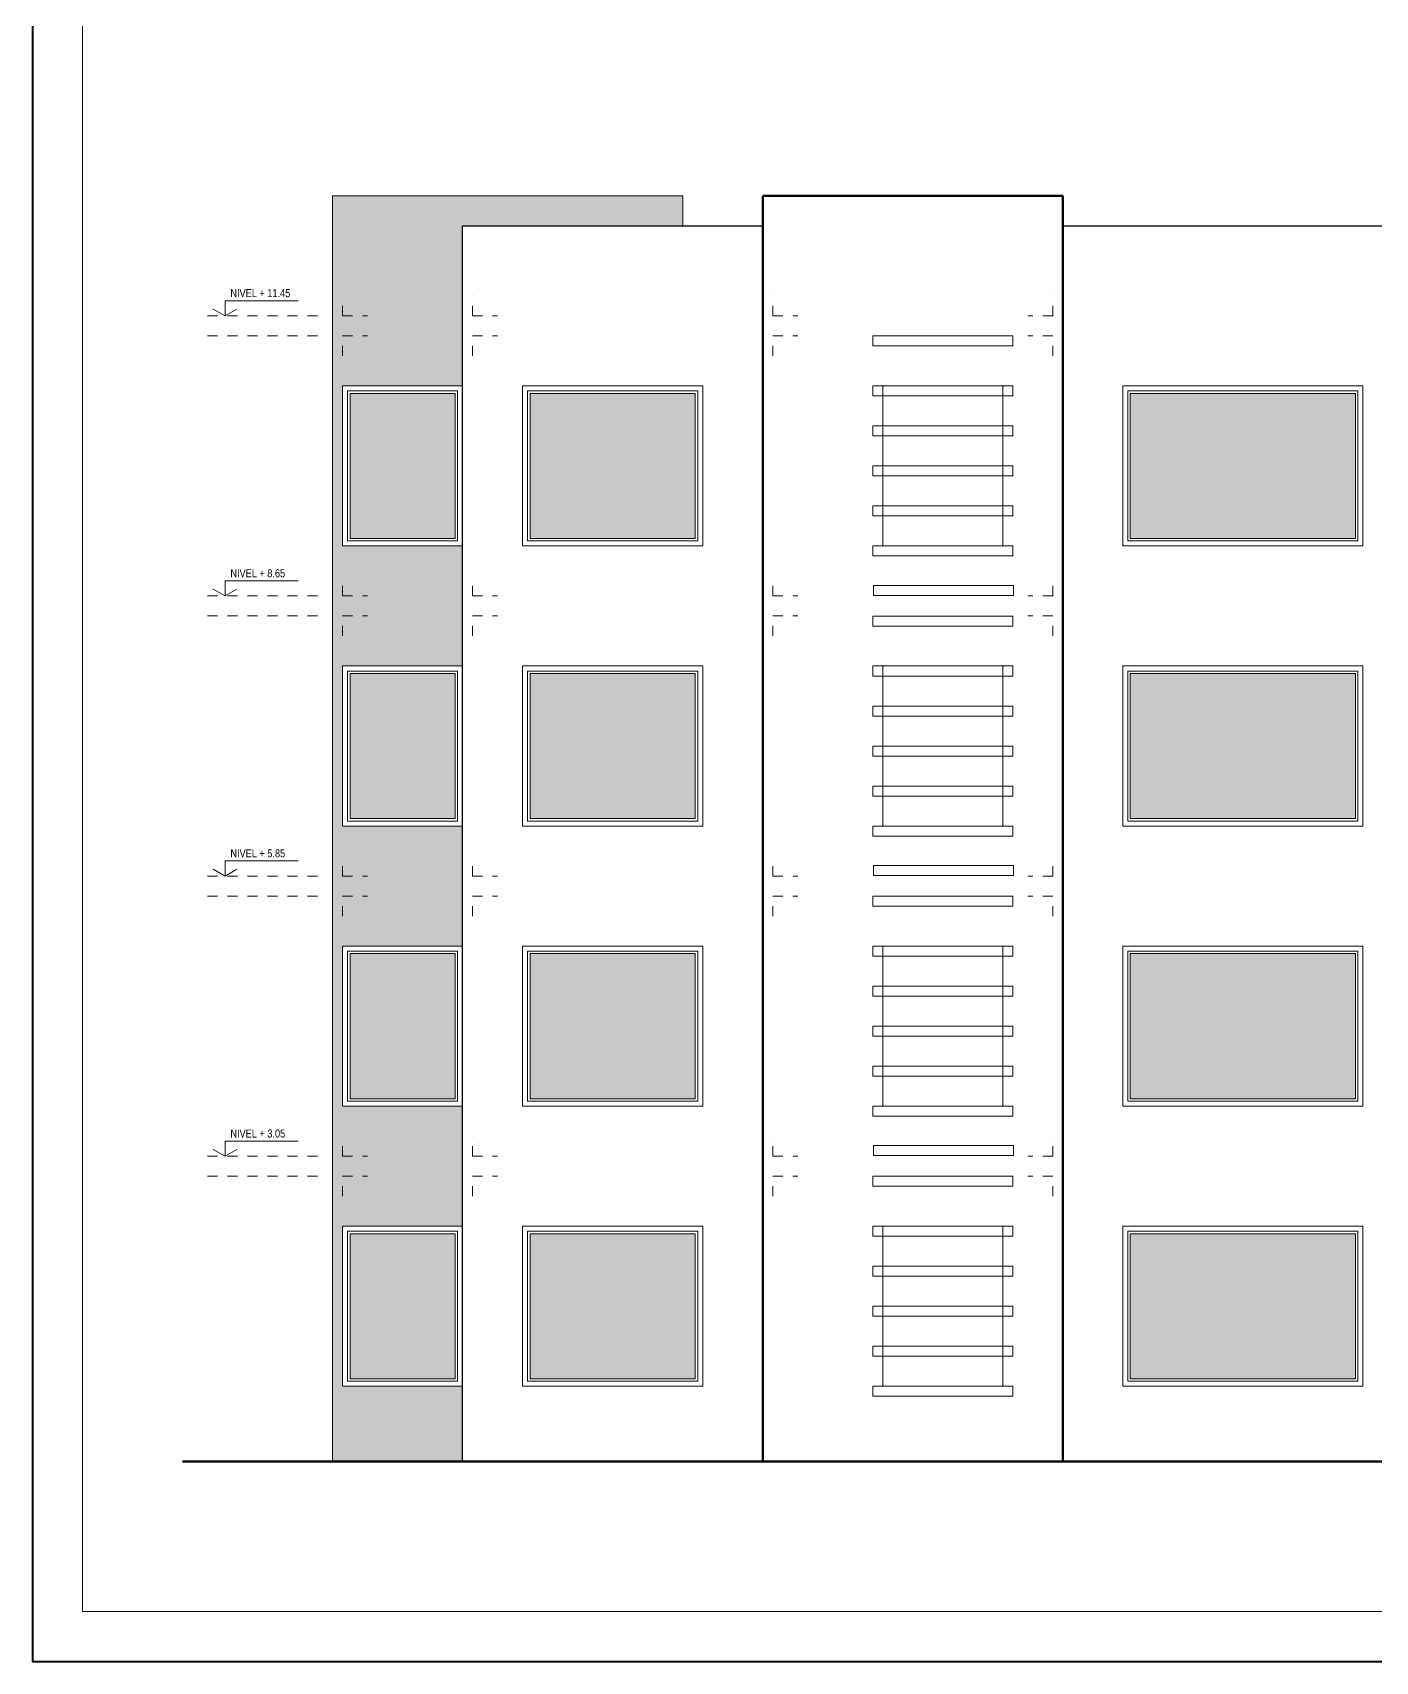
# Model space of a CAD drawing. Header units: inches. Extents: x 155.3 to 248.5, y 20.6 to 88.6.
# Drawn here: x 155.32 to 168.75, y 20.57 to 36.85 of the extents above; entities that cross this region are included whole.
import ezdxf

# ---------------------------------------------------------------- set-up
doc = ezdxf.new("R2010")
doc.units = ezdxf.units.IN
doc.header["$MEASUREMENT"] = 0
doc.linetypes.add('DASHED', pattern=[0.75, 0.5, -0.25])
doc.layers.add('MURO', color=7, linetype='Continuous')
doc.layers.add('TEXTURAS', color=251, linetype='Continuous')
doc.styles.add('ARIAL', font='ARIALN.TTF')

msp = doc.modelspace()

# ---------------------------------------------------------------- hatches: boundary and pattern name
at = {"layer": 'TEXTURAS', "lineweight": 0}
h = msp.add_hatch(dxfattribs=at)
h.set_pattern_fill('AR-CONC', color=252, scale=0.015, style=0, double=1)
h.set_pattern_definition([(50, (158.32442, 22.5682), (0.107589, -0.0094128), [0.01125, -0.12375]), (355, (158.32442, 22.5682), (-0.0208127, 0.1128288), [0.009, -0.099]), (100.4514, (158.33339, 22.56741), (0.0867764, 0.1034159), [0.009561, -0.1051713]), (46.1842, (158.32442, 22.5982), (0.1600862, -0.0248279), [0.016875, -0.185625]), (96.6356, (158.33776, 22.59613), (0.1401994, 0.1461177), [0.0143415, -0.157757]), (351.1842, (158.32442, 22.5982), (0.1401993, 0.1461178), [0.0135, -0.1485]), (21, (158.33942, 22.5907), (0.08953606, -0.06039283), [0.01125, -0.12375]), (326, (158.33942, 22.5907), (0.0364973, 0.1087725), [0.009, -0.099]), (71.4514, (158.34688, 22.58567), (0.1260334, 0.0483796), [0.009561, -0.1051713]), (37.5, (158.32442, 22.5682), (0.00182398, 0.04993408), [0, -0.0978, 0, -0.1005, 0, -0.099375]), (7.5, (158.32442, 22.5682), (0.03946043, 0.05916176), [0, -0.0573, 0, -0.09555, 0, -0.037875]), (327.5, (158.29097, 22.5682), (0.08007337, -0.00338323), [0, -0.0375, 0, -0.117, 0, -0.15525]), (317.5, (158.27597, 22.5682), (0.08747793, 0.01501575), [0, -0.04875, 0, -0.0777, 0, -0.11025])])
h.paths.add_polyline_path([(159.624, 34.918), (161.824, 34.918), (161.824, 35.218), (158.324, 35.218), (158.324, 22.568), (159.624, 22.568), (159.624, 23.318), (158.424, 23.318), (158.424, 24.918), (159.624, 24.918), (159.624, 26.118), (158.424, 26.118), (158.424, 27.718), (159.624, 27.718), (159.624, 28.918), (158.424, 28.918), (158.424, 30.518), (159.624, 30.518), (159.624, 31.718), (158.424, 31.718), (158.424, 33.318), (159.624, 33.318)])
h = msp.add_hatch(color=252, dxfattribs=at)
h.set_gradient(color1=(91, 91, 91), one_color=1, tint=1, name='CYLINDER')
h.paths.add_polyline_path([(159.549, 33.243), (158.499, 33.243), (158.499, 31.793), (159.549, 31.793)])
h = msp.add_hatch(color=252, dxfattribs=at)
h.set_gradient(color1=(91, 91, 91), one_color=1, tint=1, name='CYLINDER')
h.paths.add_polyline_path([(161.949, 31.793), (161.949, 33.243), (160.299, 33.243), (160.299, 31.793)])
h = msp.add_hatch(color=252, dxfattribs=at)
h.set_gradient(color1=(91, 91, 91), one_color=1, tint=1, name='CYLINDER')
h.paths.add_polyline_path([(168.549, 31.793), (168.549, 33.243), (166.299, 33.243), (166.299, 31.793)])
h = msp.add_hatch(color=252, dxfattribs=at)
h.set_gradient(color1=(91, 91, 91), one_color=1, tint=1, name='CYLINDER')
h.paths.add_polyline_path([(159.549, 30.443), (158.499, 30.443), (158.499, 28.993), (159.549, 28.993)])
h = msp.add_hatch(color=252, dxfattribs=at)
h.set_gradient(color1=(91, 91, 91), one_color=1, tint=1, name='CYLINDER')
h.paths.add_polyline_path([(161.949, 28.993), (161.949, 30.443), (160.299, 30.443), (160.299, 28.993)])
h = msp.add_hatch(color=252, dxfattribs=at)
h.set_gradient(color1=(91, 91, 91), one_color=1, tint=1, name='CYLINDER')
h.paths.add_polyline_path([(168.549, 28.993), (168.549, 30.443), (166.299, 30.443), (166.299, 28.993)])
h = msp.add_hatch(color=252, dxfattribs=at)
h.set_gradient(color1=(91, 91, 91), one_color=1, tint=1, name='CYLINDER')
h.paths.add_polyline_path([(159.549, 27.643), (158.499, 27.643), (158.499, 26.193), (159.549, 26.193)])
h = msp.add_hatch(color=252, dxfattribs=at)
h.set_gradient(color1=(91, 91, 91), one_color=1, tint=1, name='CYLINDER')
h.paths.add_polyline_path([(161.949, 26.193), (161.949, 27.643), (160.299, 27.643), (160.299, 26.193)])
h = msp.add_hatch(color=252, dxfattribs=at)
h.set_gradient(color1=(91, 91, 91), one_color=1, tint=1, name='CYLINDER')
h.paths.add_polyline_path([(168.549, 26.193), (168.549, 27.643), (166.299, 27.643), (166.299, 26.193)])
h = msp.add_hatch(color=252, dxfattribs=at)
h.set_gradient(color1=(91, 91, 91), one_color=1, tint=1, name='CYLINDER')
h.paths.add_polyline_path([(159.549, 24.843), (158.499, 24.843), (158.499, 23.393), (159.549, 23.393)])
h = msp.add_hatch(color=252, dxfattribs=at)
h.set_gradient(color1=(91, 91, 91), one_color=1, tint=1, name='CYLINDER')
h.paths.add_polyline_path([(161.949, 23.393), (161.949, 24.843), (160.299, 24.843), (160.299, 23.393)])
h = msp.add_hatch(color=252, dxfattribs=at)
h.set_gradient(color1=(91, 91, 91), one_color=1, tint=1, name='CYLINDER')
h.paths.add_polyline_path([(168.549, 23.393), (168.549, 24.843), (166.299, 24.843), (166.299, 23.393)])

# ---------------------------------------------------------------- linework, layer by layer
at = {"color": 144, "lineweight": 9}
for p, q in [((157.249, 34.018), (157.131, 34.086)), ((157.249, 34.018), (157.249, 34.169)), ((157.249, 34.169), (157.979, 34.169)), ((157.249, 34.018), (157.367, 34.086)), ((157.249, 31.218), (157.131, 31.286)), ((157.249, 31.218), (157.249, 31.369)), ((157.249, 31.369), (157.979, 31.369)), ((157.249, 31.218), (157.367, 31.286)), ((157.249, 28.418), (157.249, 28.569)), ((157.249, 28.569), (157.979, 28.569)), ((157.249, 28.418), (157.131, 28.486)), ((157.249, 28.418), (157.367, 28.486)), ((157.249, 25.618), (157.249, 25.769)), ((157.249, 25.769), (157.979, 25.769)), ((157.249, 25.618), (157.131, 25.686)), ((157.249, 25.618), (157.367, 25.686))]:
    msp.add_line(p, q, dxfattribs=at)
at = {"lineweight": 0}
msp.add_lwpolyline([(155.824, 54.068), (191.077, 54.068), (191.077, 21.068), (155.824, 21.068)], close=True, dxfattribs=at)
at = {"layer": 'MURO', "color": 7, "lineweight": 40}
msp.add_lwpolyline([(196.776, 54.568), (155.324, 54.568), (155.324, 20.568), (196.776, 20.568)], close=True, dxfattribs=at)
at = {"layer": 'TEXTURAS', "color": 252, "lineweight": 18}
for p, q in [((158.324, 22.568), (158.324, 35.218)), ((158.324, 35.218), (161.824, 35.218)), ((161.824, 35.218), (161.824, 34.918))]:
    msp.add_line(p, q, dxfattribs=at)
at = {"layer": 'TEXTURAS', "color": 252, "lineweight": 80}
for p, q in [((162.624, 35.218), (162.624, 22.568)), ((162.624, 35.218), (165.624, 35.218)), ((165.624, 35.218), (165.624, 22.568))]:
    msp.add_line(p, q, dxfattribs=at)
at = {"layer": 'TEXTURAS', "color": 252, "lineweight": 30}
for p, q in [((159.624, 22.568), (159.624, 34.918)), ((159.624, 34.918), (162.624, 34.918)), ((165.624, 34.918), (169.224, 34.918))]:
    msp.add_line(p, q, dxfattribs=at)
at = {"layer": 'TEXTURAS', "color": 252, "linetype": 'DASHED', "lineweight": 0, "ltscale": 0.15}
for p, q in [((158.424, 34.018), (158.424, 34.218)), ((159.724, 34.018), (159.724, 34.218)), ((162.724, 34.018), (162.724, 34.218)), ((165.524, 34.018), (165.524, 34.218)), ((157.074, 34.018), (158.174, 34.018)), ((158.424, 34.018), (158.674, 34.018)), ((159.724, 34.018), (159.974, 34.018)), ((162.724, 34.018), (162.974, 34.018)), ((165.524, 34.018), (165.274, 34.018)), ((157.074, 33.818), (158.174, 33.818)), ((158.424, 33.618), (158.424, 33.818)), ((158.424, 33.818), (158.674, 33.818)), ((159.724, 33.618), (159.724, 33.818)), ((159.724, 33.818), (159.974, 33.818)), ((162.724, 33.618), (162.724, 33.818)), ((162.724, 33.818), (162.974, 33.818)), ((165.524, 33.818), (165.274, 33.818)), ((165.524, 33.618), (165.524, 33.818)), ((158.424, 31.218), (158.424, 31.418)), ((159.724, 31.218), (159.724, 31.418)), ((162.724, 31.218), (162.724, 31.418)), ((165.524, 31.218), (165.524, 31.418)), ((157.074, 31.218), (158.174, 31.218)), ((158.424, 31.218), (158.674, 31.218)), ((159.724, 31.218), (159.974, 31.218)), ((162.724, 31.218), (162.974, 31.218)), ((165.524, 31.218), (165.274, 31.218)), ((157.074, 31.018), (158.174, 31.018)), ((158.424, 30.818), (158.424, 31.018)), ((158.424, 31.018), (158.674, 31.018)), ((159.724, 30.818), (159.724, 31.018)), ((159.724, 31.018), (159.974, 31.018)), ((162.724, 30.818), (162.724, 31.018)), ((162.724, 31.018), (162.974, 31.018)), ((165.524, 31.018), (165.274, 31.018)), ((165.524, 30.818), (165.524, 31.018)), ((158.424, 28.418), (158.424, 28.618)), ((159.724, 28.418), (159.724, 28.618)), ((162.724, 28.418), (162.724, 28.618)), ((165.524, 28.418), (165.524, 28.618)), ((157.074, 28.418), (158.174, 28.418)), ((158.424, 28.418), (158.674, 28.418)), ((159.724, 28.418), (159.974, 28.418)), ((162.724, 28.418), (162.974, 28.418)), ((165.524, 28.418), (165.274, 28.418)), ((157.074, 28.218), (158.174, 28.218)), ((158.424, 28.018), (158.424, 28.218)), ((158.424, 28.218), (158.674, 28.218)), ((159.724, 28.018), (159.724, 28.218)), ((159.724, 28.218), (159.974, 28.218)), ((162.724, 28.018), (162.724, 28.218)), ((162.724, 28.218), (162.974, 28.218)), ((165.524, 28.218), (165.274, 28.218)), ((165.524, 28.018), (165.524, 28.218)), ((158.424, 25.618), (158.424, 25.818)), ((159.724, 25.618), (159.724, 25.818)), ((162.724, 25.618), (162.724, 25.818)), ((165.524, 25.618), (165.524, 25.818)), ((157.074, 25.618), (158.174, 25.618)), ((158.424, 25.618), (158.674, 25.618)), ((159.724, 25.618), (159.974, 25.618)), ((162.724, 25.618), (162.974, 25.618)), ((165.524, 25.618), (165.274, 25.618)), ((157.074, 25.418), (158.174, 25.418)), ((158.424, 25.218), (158.424, 25.418)), ((158.424, 25.418), (158.674, 25.418)), ((159.724, 25.218), (159.724, 25.418)), ((159.724, 25.418), (159.974, 25.418)), ((162.724, 25.218), (162.724, 25.418)), ((162.724, 25.418), (162.974, 25.418)), ((165.524, 25.418), (165.274, 25.418)), ((165.524, 25.218), (165.524, 25.418))]:
    msp.add_line(p, q, dxfattribs=at)
at = {"layer": 'TEXTURAS', "color": 252, "lineweight": 100}
msp.add_line((156.824, 22.568), (190.077, 22.568), dxfattribs=at)
at = {"layer": 'TEXTURAS', "color": 252, "lineweight": 0}
for points in [[(163.724, 33.817), (165.124, 33.817), (165.124, 33.717), (163.724, 33.717)], [(158.424, 33.318), (159.624, 33.318), (159.624, 31.718), (158.424, 31.718)], [(158.474, 33.268), (159.574, 33.268), (159.574, 31.768), (158.474, 31.768)], [(158.499, 33.243), (159.549, 33.243), (159.549, 31.793), (158.499, 31.793)], [(160.224, 33.318), (162.024, 33.318), (162.024, 31.718), (160.224, 31.718)], [(160.274, 33.268), (161.974, 33.268), (161.974, 31.768), (160.274, 31.768)], [(160.299, 33.243), (161.949, 33.243), (161.949, 31.793), (160.299, 31.793)], [(163.724, 33.318), (165.124, 33.318), (165.124, 33.218), (163.724, 33.218)], [(163.824, 33.318), (165.024, 33.318), (165.024, 31.718), (163.824, 31.718)], [(166.224, 33.318), (168.624, 33.318), (168.624, 31.718), (166.224, 31.718)], [(166.274, 33.268), (168.574, 33.268), (168.574, 31.768), (166.274, 31.768)], [(166.299, 33.243), (168.549, 33.243), (168.549, 31.793), (166.299, 31.793)], [(163.724, 32.918), (165.124, 32.918), (165.124, 32.818), (163.724, 32.818)], [(163.724, 32.518), (165.124, 32.518), (165.124, 32.418), (163.724, 32.418)], [(163.724, 32.118), (165.124, 32.118), (165.124, 32.018), (163.724, 32.018)], [(163.724, 31.718), (165.124, 31.718), (165.124, 31.618), (163.724, 31.618)], [(163.732, 31.324), (165.132, 31.324), (165.132, 31.224), (163.732, 31.224)], [(163.724, 31.017), (165.124, 31.017), (165.124, 30.917), (163.724, 30.917)], [(158.424, 30.518), (159.624, 30.518), (159.624, 28.918), (158.424, 28.918)], [(158.474, 30.468), (159.574, 30.468), (159.574, 28.968), (158.474, 28.968)], [(160.224, 30.518), (162.024, 30.518), (162.024, 28.918), (160.224, 28.918)], [(160.274, 30.468), (161.974, 30.468), (161.974, 28.968), (160.274, 28.968)], [(163.724, 30.518), (165.124, 30.518), (165.124, 30.418), (163.724, 30.418)], [(163.824, 30.518), (165.024, 30.518), (165.024, 28.918), (163.824, 28.918)], [(166.224, 30.518), (168.624, 30.518), (168.624, 28.918), (166.224, 28.918)], [(166.274, 30.468), (168.574, 30.468), (168.574, 28.968), (166.274, 28.968)], [(158.499, 30.443), (159.549, 30.443), (159.549, 28.993), (158.499, 28.993)], [(160.299, 30.443), (161.949, 30.443), (161.949, 28.993), (160.299, 28.993)], [(166.299, 30.443), (168.549, 30.443), (168.549, 28.993), (166.299, 28.993)], [(163.724, 30.118), (165.124, 30.118), (165.124, 30.018), (163.724, 30.018)], [(163.724, 29.718), (165.124, 29.718), (165.124, 29.618), (163.724, 29.618)], [(163.724, 29.318), (165.124, 29.318), (165.124, 29.218), (163.724, 29.218)], [(163.724, 28.918), (165.124, 28.918), (165.124, 28.818), (163.724, 28.818)], [(163.732, 28.524), (165.132, 28.524), (165.132, 28.424), (163.732, 28.424)], [(163.724, 28.217), (165.124, 28.217), (165.124, 28.117), (163.724, 28.117)], [(158.424, 27.718), (159.624, 27.718), (159.624, 26.118), (158.424, 26.118)], [(160.224, 27.718), (162.024, 27.718), (162.024, 26.118), (160.224, 26.118)], [(163.724, 27.718), (165.124, 27.718), (165.124, 27.618), (163.724, 27.618)], [(163.824, 27.718), (165.024, 27.718), (165.024, 26.118), (163.824, 26.118)], [(166.224, 27.718), (168.624, 27.718), (168.624, 26.118), (166.224, 26.118)], [(158.474, 27.668), (159.574, 27.668), (159.574, 26.168), (158.474, 26.168)], [(158.499, 27.643), (159.549, 27.643), (159.549, 26.193), (158.499, 26.193)], [(160.274, 27.668), (161.974, 27.668), (161.974, 26.168), (160.274, 26.168)], [(160.299, 27.643), (161.949, 27.643), (161.949, 26.193), (160.299, 26.193)], [(166.274, 27.668), (168.574, 27.668), (168.574, 26.168), (166.274, 26.168)], [(166.299, 27.643), (168.549, 27.643), (168.549, 26.193), (166.299, 26.193)], [(163.724, 27.318), (165.124, 27.318), (165.124, 27.218), (163.724, 27.218)], [(163.724, 26.918), (165.124, 26.918), (165.124, 26.818), (163.724, 26.818)], [(163.724, 26.518), (165.124, 26.518), (165.124, 26.418), (163.724, 26.418)], [(163.724, 26.118), (165.124, 26.118), (165.124, 26.018), (163.724, 26.018)], [(163.732, 25.724), (165.132, 25.724), (165.132, 25.624), (163.732, 25.624)], [(163.724, 25.417), (165.124, 25.417), (165.124, 25.317), (163.724, 25.317)], [(158.424, 24.918), (159.624, 24.918), (159.624, 23.318), (158.424, 23.318)], [(160.224, 24.918), (162.024, 24.918), (162.024, 23.318), (160.224, 23.318)], [(163.724, 24.918), (165.124, 24.918), (165.124, 24.818), (163.724, 24.818)], [(163.824, 24.918), (165.024, 24.918), (165.024, 23.318), (163.824, 23.318)], [(166.224, 24.918), (168.624, 24.918), (168.624, 23.318), (166.224, 23.318)], [(158.474, 24.868), (159.574, 24.868), (159.574, 23.368), (158.474, 23.368)], [(158.499, 24.843), (159.549, 24.843), (159.549, 23.393), (158.499, 23.393)], [(160.274, 24.868), (161.974, 24.868), (161.974, 23.368), (160.274, 23.368)], [(160.299, 24.843), (161.949, 24.843), (161.949, 23.393), (160.299, 23.393)], [(166.274, 24.868), (168.574, 24.868), (168.574, 23.368), (166.274, 23.368)], [(166.299, 24.843), (168.549, 24.843), (168.549, 23.393), (166.299, 23.393)], [(163.724, 24.518), (165.124, 24.518), (165.124, 24.418), (163.724, 24.418)], [(163.724, 24.118), (165.124, 24.118), (165.124, 24.018), (163.724, 24.018)], [(163.724, 23.718), (165.124, 23.718), (165.124, 23.618), (163.724, 23.618)], [(163.724, 23.318), (165.124, 23.318), (165.124, 23.218), (163.724, 23.218)]]:
    msp.add_lwpolyline(points, close=True, dxfattribs=at)

# ---------------------------------------------------------------- texts
at = {"color": 7, "lineweight": 9, "style": 'ARIAL'}
for s, p in [('NIVEL + 11.45', (157.302, 34.205)), ('NIVEL + 8.65', (157.302, 31.405)), ('NIVEL + 5.85', (157.302, 28.605)), ('NIVEL + 3.05', (157.302, 25.805))]:
    msp.add_text(s, height=0.08, dxfattribs=at).set_placement(p)

doc.saveas('drawing.dxf')
